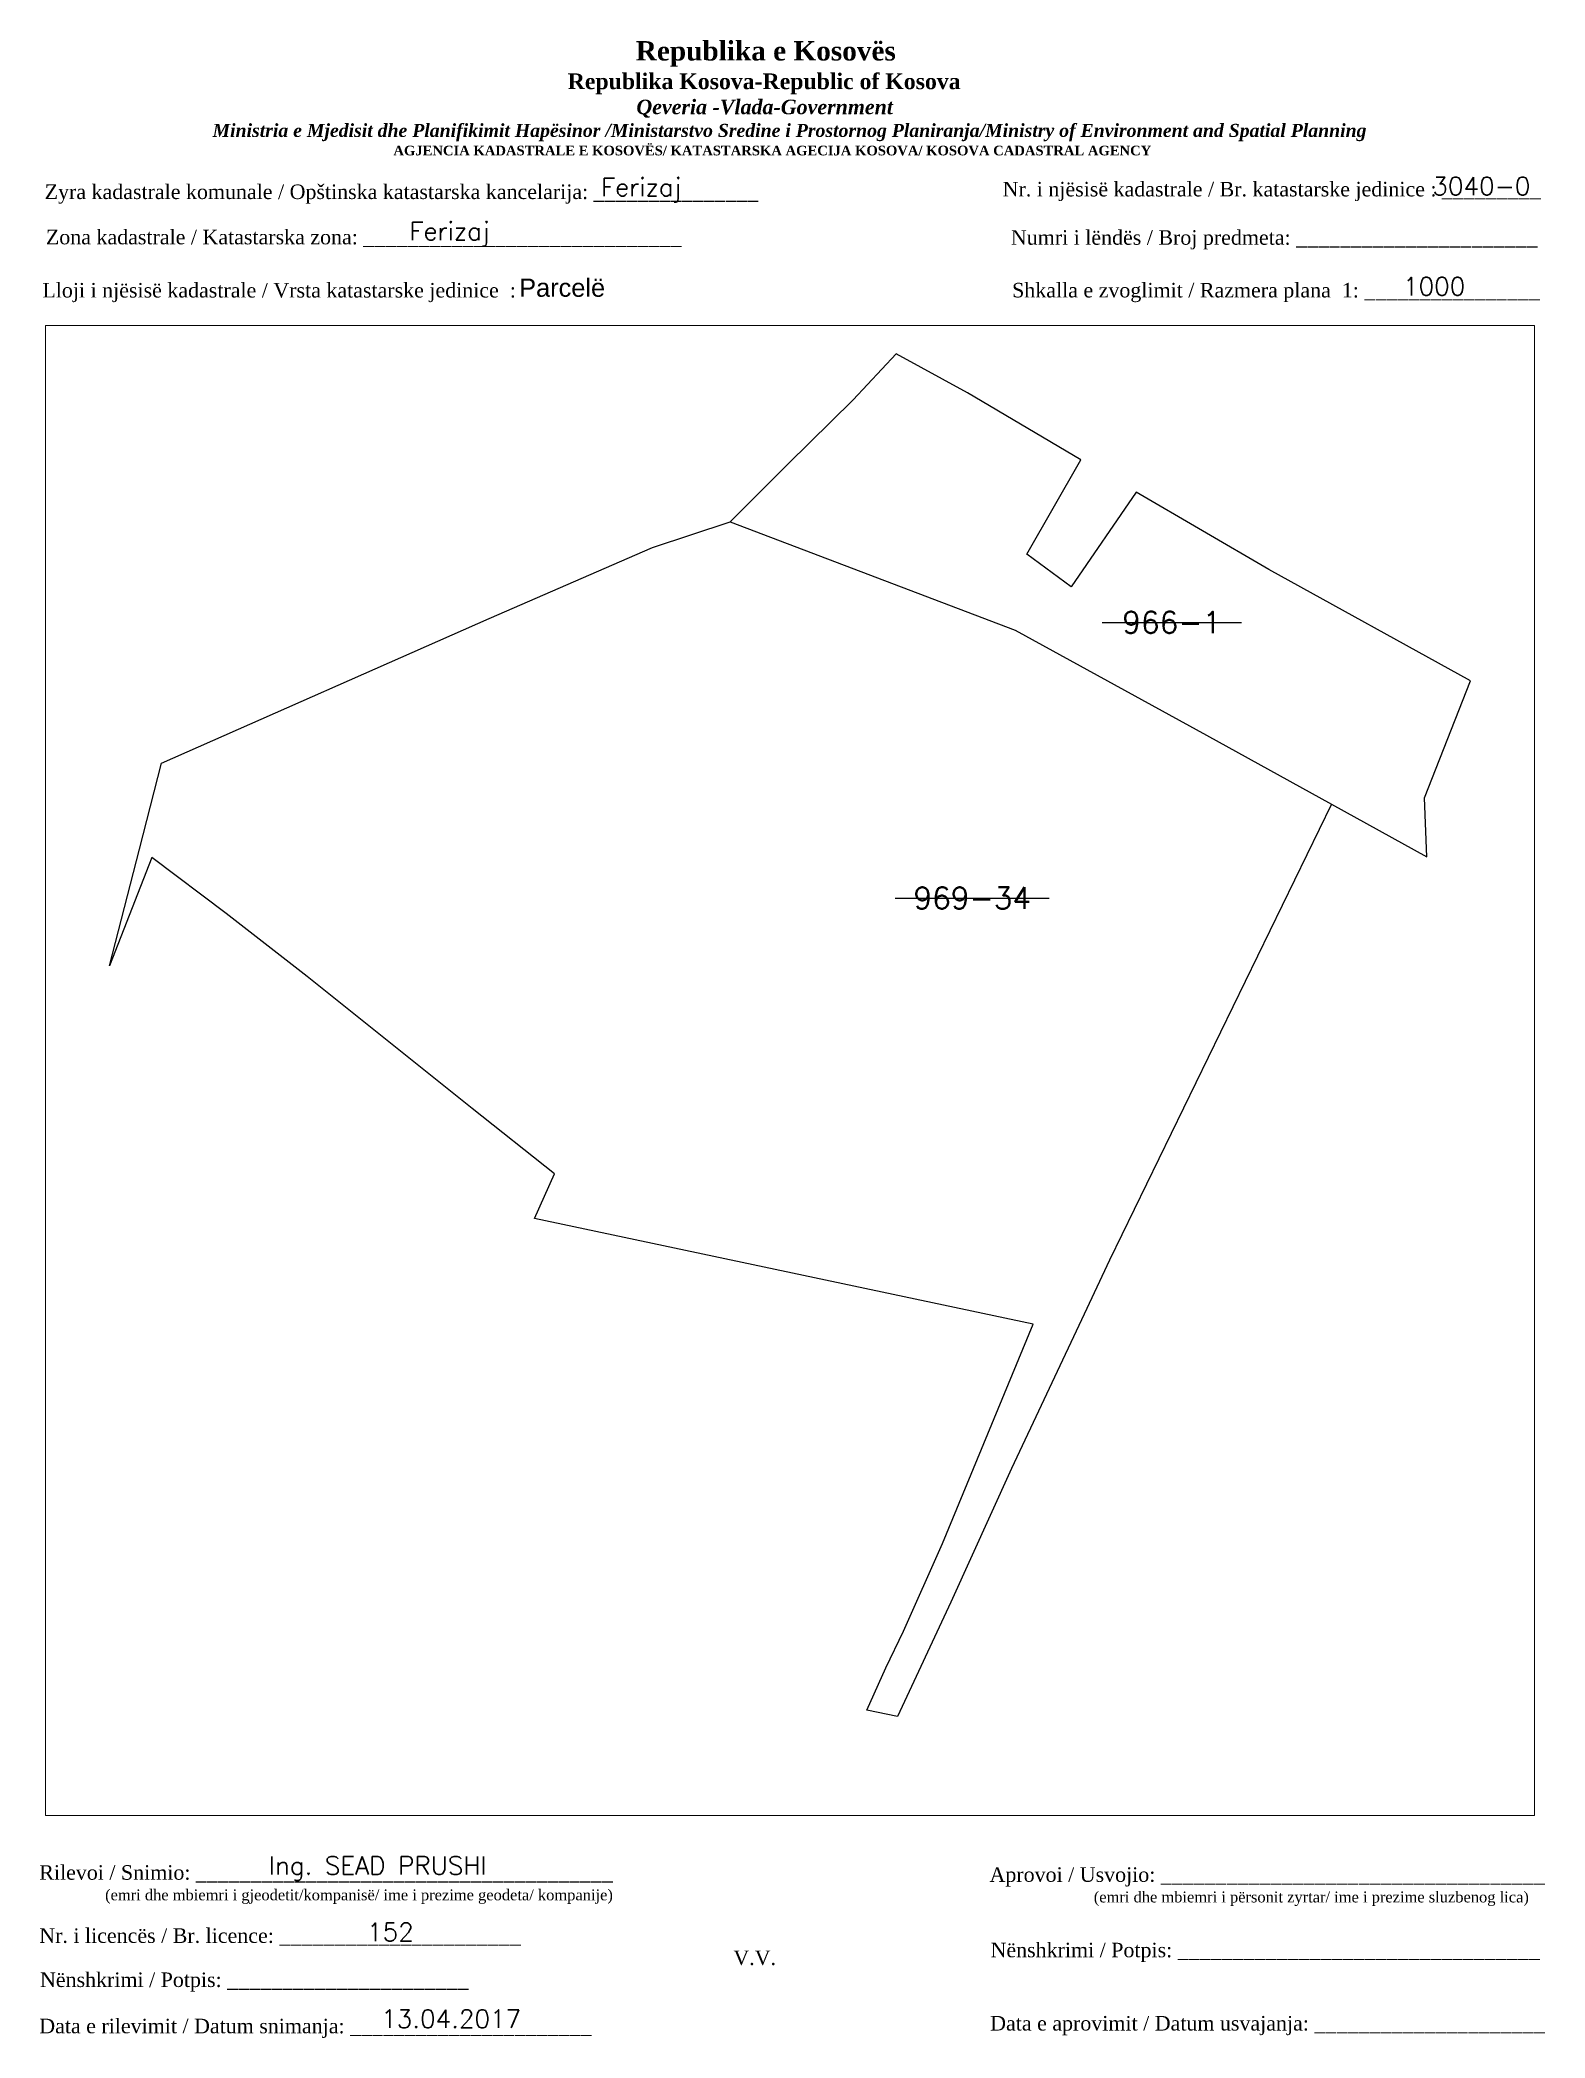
# Paper-space layout 'Manuali Portrait' of a CAD drawing. Header units: metres, sheet in millimetres. Extents: x 1 to 208, y 4 to 278.
# The model-space entities are those that its viewports show. They can reach past a viewport. Long polylines and large blocks are cut down to what shows.
import ezdxf
from ezdxf.enums import TextEntityAlignment as Align

# ---------------------------------------------------------------- set-up
doc = ezdxf.new("R2010")
doc.units = ezdxf.units.M
doc.layers.add('Korniza_txt', color=250, linetype='Continuous')
doc.layers.add('Parcela vjeter', color=7, linetype='Continuous')
doc.styles.get("Standard").update_dxf_attribs({"font": 'simplex.shx'})

msp = doc.modelspace()

# ---------------------------------------------------------------- linework, layer by layer
at = {"layer": 'Parcela vjeter', "color": 0}
for points in [[(7512272.64, 4691639.68), (7512257.03, 4691648.9), (7512247.24, 4691654.26), (7512241.29, 4691647.92), (7512232.33, 4691639.1), (7512224.38, 4691631.13), (7512263.59, 4691616.24), (7512289.92, 4691601.77), (7512307.14, 4691592.29), (7512320.26, 4691585.06), (7512319.95, 4691593.15), (7512326.29, 4691609.27), (7512298.54, 4691624.61), (7512280.27, 4691635.24), (7512271.32, 4691622.21), (7512265.21, 4691626.68)], [(7512160.36, 4691437.75), (7512144.75, 4691446.96), (7512134.96, 4691452.32), (7512129.01, 4691445.98), (7512120.06, 4691437.16), (7512112.1, 4691429.2), (7512151.31, 4691414.31), (7512177.64, 4691399.83), (7512194.86, 4691390.35), (7512207.98, 4691383.12), (7512207.67, 4691391.21), (7512214.01, 4691407.33), (7512186.26, 4691422.67), (7512167.99, 4691433.3), (7512159.04, 4691420.27), (7512152.93, 4691424.74)]]:
    msp.add_lwpolyline(points, close=True, dxfattribs=at)
at = {"layer": 'Parcela vjeter'}
msp.add_lwpolyline([(7512224.38, 4691631.13), (7512263.59, 4691616.24), (7512289.92, 4691601.77), (7512307.14, 4691592.29), (7512291.86, 4691560.91), (7512276.57, 4691529.53), (7512273.09, 4691522.11), (7512263.12, 4691500.88), (7512254.73, 4691482.49), (7512247.39, 4691466.77), (7512243.17, 4691467.64), (7512245.8, 4691473.45), (7512248.21, 4691478.49), (7512253.62, 4691490.54), (7512266.06, 4691520.74), (7512197.45, 4691535.27), (7512200.18, 4691541.42), (7512188.86, 4691550.4), (7512166.15, 4691568.6), (7512154.99, 4691577.26), (7512144.78, 4691584.98), (7512138.93, 4691570.06), (7512143.05, 4691586.1), (7512146.09, 4691597.96), (7512191.18, 4691617.83), (7512213.66, 4691627.6), (7512224.38, 4691631.13)], dxfattribs=at)
at = {"layer": 'Parcela vjeter', "color": 1}
for points in [[(7512275.56, 4691617.31), (7512294.76, 4691617.31)], [(7512247.1, 4691579.38), (7512268.3, 4691579.38)]]:
    msp.add_lwpolyline(points, dxfattribs=at)

# ---------------------------------------------------------------- texts
at = {"layer": 'Parcela vjeter', "color": 0}
for s, p in [('966-1', (7512285.16, 4691617.31)), ('969-34', (7512257.7, 4691579.38))]:
    msp.add_text(s, height=3, dxfattribs=at).set_placement(p, align=Align.MIDDLE_CENTER)

psp = doc.layouts.new('Manuali Portrait')

# ---------------------------------------------------------------- texts
at = {"layer": 'Korniza_txt', "attachment_point": 1}
for s, insert, char_height, width in [('\\pi77.297;{\\fBook Antiqua|b1|i0|c0|p18;\\H1.333x;Republika e Kosovës\\fTimes New Roman|b1|i0|c0|p18;\\P\\pi67.927;\\fBook Antiqua|b1|i0|c0|p18;\\H0.8125x;Republika Kosova-Republic of Kosova\\fTimes New Roman|b1|i0|c0|p18;\\P\\pi77.378;\\fBook Antiqua|b1|i1|c0|p18;\\H0.9233x;Qeveria -Vlada-Government \\P\\pi13.032,l6,t23.033;\\fTimes New Roman|b1|i1|c0|p18;\\H0.9x;Ministria e Mjedisit dhe Planifikimit Hapësinor /Ministarstvo Sredine i Prostornog Planiranja/Ministry of Environment and Spatial Planning\\P\\pi43.931,l0,tz;\\fBook Antiqua|b1|i0|c0|p18;\\H0.7406x;AGJENCIA KADASTRALE E KOSOVËS/ KATASTARSKA AGECIJA KOSOVA/ KOSOVA CADASTRAL AGENCY}', (5.98, 278.31), 2, 191.8237), ('{\\fTimes New Roman|b0|i0|c0|p18; Zyra kadastrale komunale / Opštinska katastarska kancelarija: _______________}', (1.15, 258.58), 2, 114.6874), ('Ferizaj', (78.51, 259.47), 2.5, 29.4868), ('{\\fTimes New Roman|b0|i0|c0|p18;Nr. i njësisë kadastrale / Br. katastarske jedinice : _________}', (133.78, 258.94), 2, 98.5379), ('3040-0', (192.93, 259.61), 2.5, 29.4868), ('Ferizaj', (52.12, 253.41), 2.5, 38.4326), ('{\\fTimes New Roman|b0|i0|c0|p18; Zona kadastrale / Katastarska zona: _____________________________}', (1.32, 252.35), 2, 87.8278), ('{\\fTimes New Roman|b0|i0|c0|p18; Numri i lëndës / Broj predmeta: ______________________}', (134.16, 252.29), 2, 83.344), ('{\\fTimes New Roman|b0|i0|c0|p18; Lloji i njësisë kadastrale / Vrsta katastarske jedinice  : }', (0.84, 245.03), 2, 108.0893), ('{\\fArial|b0|i0|c0|p34;Parcelë}', (67.22, 245.63), 2.5, 29.4868), ('{\\fTimes New Roman|b0|i0|c0|p18; Shkalla e zvoglimit / Razmera plana  1: ________________}', (134.33, 245.04), 2, 98.5379), ('1000', (188.9, 245.82), 2.5, 29.4868), ('Ing. SEAD PRUSHI', (32.76, 28.51), 2.5, 41.9482), ('{\\fTimes New Roman|b0|i0|c0|p18; Rilevoi / Snimio: ______________________________________\\P             \\H0.75x;(emri dhe mbiemri i gjeodetit/kompanisë/ ime i prezime geodeta/ kompanije)}', (0.41, 27.3), 2, 87.3883), ('{\\fTimes New Roman|b0|i0|c0|p18; Aprovoi / Usvojio: ___________________________________\\P                    \\H0.75x;(emri dhe mbiemri i përsonit zyrtar/ ime i prezime sluzbenog lica)}', (131.22, 27.01), 2, 83.344), ('152', (46.29, 19.36), 2.5, 29.4868), ('{\\fTimes New Roman|b0|i0|c0|p18; Nr. i licencës / Br. licence: ______________________\\P                                }', (0.41, 18.61), 2, 83.344), ('{\\fTimes New Roman|b0|i0|c0|p18; Nënshkrimi / Potpis: _________________________________\\P                                 }', (131.36, 16.63), 2, 83.344), ('{\\fTimes New Roman|b0|i0|c0|p18;V.V.                                 }', (96.71, 15.56), 2, 9.4297), ('{\\fTimes New Roman|b0|i0|c0|p18; Nënshkrimi / Potpis: ______________________\\P                                 }', (0.51, 12.54), 2, 83.344), ('{\\fTimes New Roman|b0|i0|c0|p18; Data e rilevimit / Datum snimanja: ______________________\\P                                 }', (0.41, 6.17), 2, 83.344), ('13.04.2017', (48.22, 7.41), 2.5, 29.4868), ('{\\fTimes New Roman|b0|i0|c0|p18; Data e aprovimit / Datum usvajanja: _____________________}', (131.31, 6.55), 2, 83.344)]:
    psp.add_mtext(s, dxfattribs=dict(at, insert=insert, char_height=char_height, width=width))

# ---------------------------------------------------------------- viewports
at = {"layer": '0', "view_target_point": (370776.43, 310629.57)}
psp.add_viewport(center=(104.5, 136.65), size=(204.96, 205.058), view_center_point=(7141456.17, 4380926.07), view_height=205.058, dxfattribs=at)

doc.saveas('drawing.dxf')
